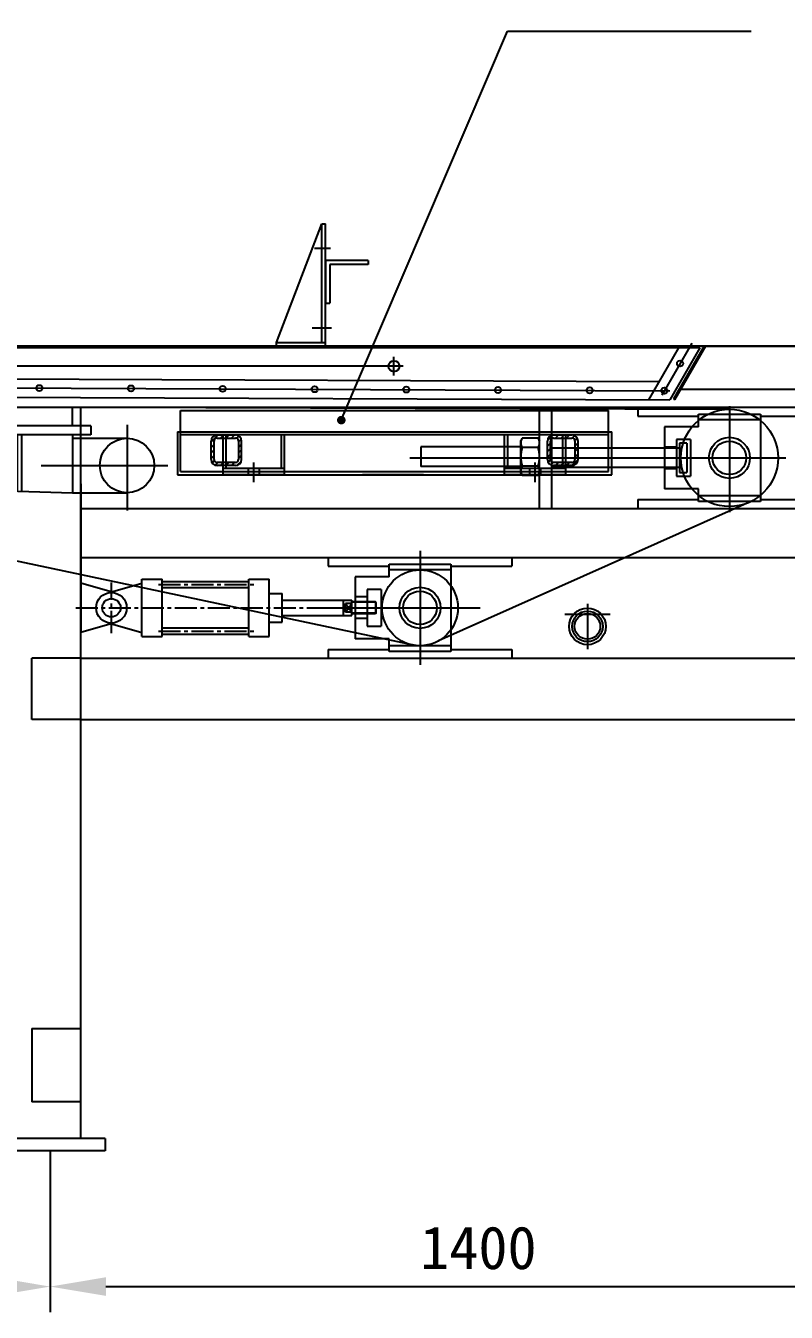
# Model space of a CAD drawing. Header units: millimetres. Extents: x 240499 to 260805, y 23743 to 31534.
# Drawn here: x 246604 to 247848, y 27354 to 29457 of the extents above; entities that cross this region are included whole.
import ezdxf
from ezdxf.lldxf.tags import DXFTag

# ---------------------------------------------------------------- set-up
doc = ezdxf.new("R2010")
doc.units = ezdxf.units.MM
doc.linetypes.add('GEN3', pattern=[6.25, 4.75, -1.5])
doc.linetypes.add('点画线', pattern=[18, 12, -2, 2, -2])
for name, color, linetype in [('0N', 7, 'Continuous'), ('10', 10, 'Continuous'), ('2细线层', 4, 'Continuous'), ('3', 6, 'GEN3'), ('3A', 6, 'GEN3A'), ('3中心线层', 1, 'CENTER'), ('4', 3, 'Continuous'), ('4虚线层', 6, 'DASHED'), ('6', 2, 'Continuous'), ('7', 4, 'GEN7'), ('8', 1, 'Continuous')]:
    doc.layers.add(name, color=color, linetype=linetype)
tags = doc.linetypes.add('CENTER', pattern=[2, 1.25, -0.25, 0.25, -0.25]).pattern_tags.tags
tags[10:11] = [DXFTag(74, 4), DXFTag(75, 0), DXFTag(340, '0'), DXFTag(46, 1.0), DXFTag(50, 0.0), DXFTag(44, 0.0), DXFTag(45, 0.0)]
tags[8:9] = [DXFTag(74, 4), DXFTag(75, 0), DXFTag(340, '0'), DXFTag(46, 1.0), DXFTag(50, 0.0), DXFTag(44, 0.0), DXFTag(45, 0.0)]
tags[6:7] = [DXFTag(74, 4), DXFTag(75, 0), DXFTag(340, '0'), DXFTag(46, 1.0), DXFTag(50, 0.0), DXFTag(44, 0.0), DXFTag(45, 0.0)]
tags[4:5] = [DXFTag(74, 4), DXFTag(75, 0), DXFTag(340, '0'), DXFTag(46, 1.0), DXFTag(50, 0.0), DXFTag(44, 0.0), DXFTag(45, 0.0)]
tags = doc.linetypes.add('DASHED', pattern=[0.75, 0.5, -0.25]).pattern_tags.tags
tags[6:7] = [DXFTag(74, 4), DXFTag(75, 0), DXFTag(340, '0'), DXFTag(46, 1.0), DXFTag(50, 0.0), DXFTag(44, 0.0), DXFTag(45, 0.0)]
tags[4:5] = [DXFTag(74, 4), DXFTag(75, 0), DXFTag(340, '0'), DXFTag(46, 1.0), DXFTag(50, 0.0), DXFTag(44, 0.0), DXFTag(45, 0.0)]
tags = doc.linetypes.add('EB_DASHDOT', pattern=[39, 30, -3, 3, -3]).pattern_tags.tags
tags[10:11] = [DXFTag(74, 4), DXFTag(75, 0), DXFTag(340, '0'), DXFTag(46, 1.0), DXFTag(50, 0.0), DXFTag(44, 0.0), DXFTag(45, 0.0)]
tags[8:9] = [DXFTag(74, 4), DXFTag(75, 0), DXFTag(340, '0'), DXFTag(46, 1.0), DXFTag(50, 0.0), DXFTag(44, 0.0), DXFTag(45, 0.0)]
tags[6:7] = [DXFTag(74, 4), DXFTag(75, 0), DXFTag(340, '0'), DXFTag(46, 1.0), DXFTag(50, 0.0), DXFTag(44, 0.0), DXFTag(45, 0.0)]
tags[4:5] = [DXFTag(74, 4), DXFTag(75, 0), DXFTag(340, '0'), DXFTag(46, 1.0), DXFTag(50, 0.0), DXFTag(44, 0.0), DXFTag(45, 0.0)]
tags = doc.linetypes.add('GEN3A', pattern=[3.75, 3, -0.75]).pattern_tags.tags
tags[6:7] = [DXFTag(74, 4), DXFTag(75, 0), DXFTag(340, '0'), DXFTag(46, 1.0), DXFTag(50, 0.0), DXFTag(44, 0.0), DXFTag(45, 0.0)]
tags[4:5] = [DXFTag(74, 4), DXFTag(75, 0), DXFTag(340, '0'), DXFTag(46, 1.0), DXFTag(50, 0.0), DXFTag(44, 0.0), DXFTag(45, 0.0)]
tags = doc.linetypes.add('GEN7', pattern=[13.75, 9.75, -1.5, 1, -1.5]).pattern_tags.tags
tags[10:11] = [DXFTag(74, 4), DXFTag(75, 0), DXFTag(340, '0'), DXFTag(46, 1.0), DXFTag(50, 0.0), DXFTag(44, 0.0), DXFTag(45, 0.0)]
tags[8:9] = [DXFTag(74, 4), DXFTag(75, 0), DXFTag(340, '0'), DXFTag(46, 1.0), DXFTag(50, 0.0), DXFTag(44, 0.0), DXFTag(45, 0.0)]
tags[6:7] = [DXFTag(74, 4), DXFTag(75, 0), DXFTag(340, '0'), DXFTag(46, 1.0), DXFTag(50, 0.0), DXFTag(44, 0.0), DXFTag(45, 0.0)]
tags[4:5] = [DXFTag(74, 4), DXFTag(75, 0), DXFTag(340, '0'), DXFTag(46, 1.0), DXFTag(50, 0.0), DXFTag(44, 0.0), DXFTag(45, 0.0)]
tags = doc.linetypes.add('HIDDEN', pattern=[0.375, 0.25, -0.125]).pattern_tags.tags
tags[6:7] = [DXFTag(74, 4), DXFTag(75, 0), DXFTag(340, '0'), DXFTag(46, 1.0), DXFTag(50, 0.0), DXFTag(44, 0.0), DXFTag(45, 0.0)]
tags[4:5] = [DXFTag(74, 4), DXFTag(75, 0), DXFTag(340, '0'), DXFTag(46, 1.0), DXFTag(50, 0.0), DXFTag(44, 0.0), DXFTag(45, 0.0)]
doc.dimstyles.new('GEN-ISO', dxfattribs={"dimscale": 7, "dimtxt": 8, "dimasz": 6, "dimexe": 3, "dimexo": 0, "dimgap": 3, "dimtad": 1, "dimdsep": 46, "dimtxsty": 'Standard', "dimcen": 0, "dimclrd": 256, "dimclre": 256, "dimclrt": 2, "dimadec": 0, "dimazin": 0, "dimtp": 0.1, "dimtm": 0.1, "dimtfac": 0.71, "dimtmove": 0, "dimatfit": 3, "dimfxl": 1, "dimtfill": 1, "dimtolj": 1, "dimtzin": 0, "dimarcsym": 0})
doc.dimstyles.new('GEN-ISO$7', dxfattribs={"dimscale": 7, "dimtxt": 8, "dimasz": 6, "dimexe": 3, "dimexo": 0, "dimgap": 3, "dimtad": 1, "dimdsep": 46, "dimtxsty": 'Standard', "dimcen": 0, "dimclrd": 256, "dimclre": 256, "dimclrt": 2, "dimadec": 0, "dimazin": 0, "dimtp": 0.1, "dimtm": 0.1, "dimtfac": 0.71, "dimtmove": 0, "dimatfit": 3, "dimldrblk": 'DOT', "dimfxl": 1, "dimtfill": 1, "dimtolj": 1, "dimtzin": 0, "dimarcsym": 0})

# ---------------------------------------------------------------- blocks, each defined once
blk = doc.blocks.new('*U1475')
at = {"layer": '0N'}
for p, q in [((2.5, 31.8), (0, 27.5)), ((0, 27.5), (0, -27.5)), ((2.5, 31.8), (29.4, 31.8)), ((29.4, 31.8), (31.9, 27.5)), ((31.9, 27.5), (31.9, -27.5)), ((2.5, 15.9), (29.4, 15.9)), ((2.5, -15.9), (29.4, -15.9)), ((2.5, -31.8), (0, -27.5)), ((2.5, -31.8), (29.4, -31.8)), ((29.4, -31.8), (31.9, -27.5))]:
    blk.add_line(p, q, dxfattribs=at)
for centre, radius, start, end in [((14, 23.8), 14, 154.4385, 214.4385), ((17.9, 23.8), 14, 325.5615, 25.5615), ((52.5, 0), 52.5, 162.383, 197.617), ((-20.6, 0), 52.5, 342.383, 17.617), ((14, -23.8), 14, 145.5615, 205.5615), ((17.9, -23.8), 14, 334.4385, 34.4385)]:
    blk.add_arc(centre, radius, start, end, dxfattribs=at)
blk = doc.blocks.new('*D1494')
at = {"layer": '4', "lineweight": -2}
for p, q in [((242949.3, 27618.2), (242949.3, 27354.5)), ((246644.3, 27618.2), (246644.3, 27354.5)), ((243040.3, 27396.5), (246553.3, 27396.5))]:
    blk.add_line(p, q, dxfattribs=at)
at = {"layer": '4'}
for points in [[(243040.3, 27411.7), (243040.3, 27381.3), (242949.3, 27396.5)], [(246553.3, 27411.7), (246553.3, 27381.3), (246644.3, 27396.5)]]:
    blk.add_solid(points, dxfattribs=at)
at = {"layer": 'Defpoints', "color": 0}
for p in [(242949.3, 27618.2), (246644.3, 27618.2), (246644.3, 27396.5)]:
    blk.add_point(p, dxfattribs=at)
at = {"layer": '4', "color": 2, "insert": (244796.8, 27459.5), "char_height": 70, "attachment_point": 5, "bg_fill": 3, "box_fill_scale": 1.1, "bg_fill_color": 256, "bg_fill_true_color": 13158600, "bg_fill_transparency": 10097068}
blk.add_mtext('\\A1;3695', dxfattribs=at)
blk = doc.blocks.new('*D1495')
at = {"layer": '4', "lineweight": -2}
for p, q in [((246644.3, 27618.2), (246644.3, 27354.5)), ((248044.3, 27618.2), (248044.3, 27354.5)), ((246735.3, 27396.5), (247953.3, 27396.5))]:
    blk.add_line(p, q, dxfattribs=at)
at = {"layer": '4'}
for points in [[(246735.3, 27411.7), (246735.3, 27381.3), (246644.3, 27396.5)], [(247953.3, 27411.7), (247953.3, 27381.3), (248044.3, 27396.5)]]:
    blk.add_solid(points, dxfattribs=at)
at = {"layer": 'Defpoints', "color": 0}
for p in [(246644.3, 27618.2), (248044.3, 27618.2), (248044.3, 27396.5)]:
    blk.add_point(p, dxfattribs=at)
at = {"layer": '4', "color": 2, "insert": (247344.3, 27459.5), "char_height": 70, "attachment_point": 5, "bg_fill": 3, "box_fill_scale": 1.1, "bg_fill_color": 256, "bg_fill_true_color": 13158600, "bg_fill_transparency": 13968268}
blk.add_mtext('\\A1;1400', dxfattribs=at)
blk = doc.blocks.new('*D1497')
at = {"layer": '4', "lineweight": -2}
for p, q in [((242389.3, 29598.2), (242389.3, 30296.3)), ((248094.3, 28933.2), (248094.3, 30296.3)), ((242480.3, 30254.3), (248003.3, 30254.3))]:
    blk.add_line(p, q, dxfattribs=at)
at = {"layer": '4'}
for points in [[(242480.3, 30269.4), (242480.3, 30239.1), (242389.3, 30254.3)], [(248003.3, 30269.4), (248003.3, 30239.1), (248094.3, 30254.3)]]:
    blk.add_solid(points, dxfattribs=at)
at = {"layer": 'Defpoints', "color": 0}
for p in [(248094.3, 30254.3), (242389.3, 29598.2), (248094.3, 28933.2)]:
    blk.add_point(p, dxfattribs=at)
at = {"layer": '4', "color": 2, "insert": (245241.8, 30317.3), "char_height": 70, "attachment_point": 5, "bg_fill": 3, "box_fill_scale": 1.1, "bg_fill_color": 256, "bg_fill_true_color": 13158600, "bg_fill_transparency": 13972928}
blk.add_mtext('\\A1;5705', dxfattribs=at)
blk = doc.blocks.new('GYU')
for p, q in [((246598.9, 29405.7), (246598.9, 29499.7)), ((246598.9, 29499.7), (246631.9, 29499.7)), ((246631.9, 29405.7), (246631.9, 29499.7)), ((246773.9, 29499.7), (246806.9, 29499.7)), ((246773.9, 29405.7), (246773.9, 29499.7)), ((246806.9, 29405.7), (246806.9, 29499.7)), ((246553.8, 29477.2), (246498.9, 29492.7)), ((246498.9, 29492.7), (246498.9, 29412.6)), ((246543.9, 29477.2), (246598.9, 29492.7)), ((246631.9, 29495.7), (246773.9, 29495.7)), ((246631.9, 29485.7), (246773.9, 29485.7)), ((246806.9, 29476.2), (246827.9, 29476.2)), ((246827.9, 29429.2), (246827.9, 29476.2)), ((246827.9, 29465.2), (246941.9, 29465.2)), ((246931.9, 29445.7), (246931.9, 29459.7)), ((246941.9, 29459.7), (246931.9, 29459.7)), ((246941.9, 29440.2), (246941.9, 29465.2)), ((246980.6, 29462.7), (246941.9, 29462.7)), ((246980.6, 29462.7), (246980.6, 29442.7)), ((246981.9, 29461.2), (246980.6, 29462.7)), ((246981.9, 29444.2), (246981.9, 29461.2)), ((246827.9, 29440.2), (246941.9, 29440.2)), ((246941.9, 29445.7), (246931.9, 29445.7)), ((246980.6, 29442.7), (246941.9, 29442.7)), ((246981.9, 29444.2), (246980.6, 29442.7)), ((246553.8, 29428.2), (246498.9, 29412.6)), ((246543.9, 29428.2), (246598.9, 29412.6)), ((246631.9, 29419.7), (246773.9, 29419.7)), ((246806.9, 29429.2), (246827.9, 29429.2)), ((246598.9, 29405.7), (246631.9, 29405.7)), ((246631.9, 29409.7), (246773.9, 29409.7)), ((246773.9, 29405.7), (246806.9, 29405.7))]:
    blk.add_line(p, q)
for radius in [25, 15]:
    blk.add_circle((246548.9, 29452.7), radius)
at = {"layer": '2细线层'}
for p, q in [((246927.9, 29465.2), (246927.9, 29440.2)), ((246931.9, 29459.7), (246941.9, 29445.7)), ((246931.9, 29445.7), (246941.9, 29459.7)), ((246981.4, 29461.7), (246941.9, 29461.7)), ((246981.4, 29443.7), (246941.9, 29443.7))]:
    blk.add_line(p, q, dxfattribs=at)
at = {"layer": '3中心线层', "linetype": '点画线', "ltscale": 3}
for p, q in [((246548.9, 29411.5), (246548.9, 29493.8)), ((246625.8, 29490.7), (246783.7, 29490.7)), ((246490.7, 29452.7), (246987.5, 29452.7)), ((246625.8, 29414.7), (246783.7, 29414.7))]:
    blk.add_line(p, q, dxfattribs=at)
blk = doc.blocks.new('_Dot')
at = {"color": 0, "linetype": 'ByBlock', "lineweight": -2}
blk.add_line((-0.5, 0), (-1, 0), dxfattribs=at)
at = {"color": 0, "linetype": 'ByBlock', "const_width": 0.5}
blk.add_lwpolyline([(-0.25, 0, 1), (0.25, 0, 1)], format="xyb", close=True, dxfattribs=at)
blk = doc.blocks.new('ARE')
at = {"layer": '8'}
h = blk.add_hatch(dxfattribs=at)
h.set_pattern_fill('ANSI31', color=256, scale=2, style=0)
h.paths.add_polyline_path([(159838, 20597.8), (159823, 20597.8, 0.414214), (159813, 20587.8), (159813, 20557.8, 0.414214), (159823, 20547.8), (159838, 20547.8), (159838, 20552.8), (159823, 20552.8, -0.414214), (159818, 20557.8), (159818, 20587.8, -0.414214), (159823, 20592.8), (159838, 20592.8)])
h.paths.add_polyline_path([(159853, 20597.8), (159838, 20597.8), (159838, 20592.8), (159853, 20592.8, -0.414214), (159858, 20587.8), (159858, 20557.8, -0.414214), (159853, 20552.8), (159838, 20552.8), (159838, 20547.8), (159853, 20547.8, 0.414214), (159863, 20557.8), (159863, 20587.8, 0.414214)])
for p, q in [((159813, 20557.8), (159813, 20587.8)), ((159818, 20557.8), (159818, 20587.8)), ((159823, 20597.8), (159853, 20597.8)), ((159823, 20592.8), (159853, 20592.8)), ((159858, 20587.8), (159858, 20557.8)), ((159863, 20557.8), (159863, 20587.8)), ((159853, 20552.8), (159823, 20552.8)), ((159853, 20547.8), (159823, 20547.8))]:
    blk.add_line(p, q)
for centre, radius, start, end in [((159823, 20587.8), 10, 90, 180), ((159823, 20587.8), 5, 90, 180), ((159853, 20587.8), 10, 0, 90), ((159853, 20587.8), 5, 0, 90), ((159823, 20557.8), 10, 180, 270), ((159823, 20557.8), 5, 180, 270), ((159853, 20557.8), 10, 270, 0), ((159853, 20557.8), 5, 270, 0)]:
    blk.add_arc(centre, radius, start, end)
blk = doc.blocks.new('骨架')
for p, q in [((247618.9, 29220.6), (246278.9, 29220.6)), ((246278.9, 29190.6), (246278.9, 29220.6)), ((247618.9, 29190.6), (247618.9, 29220.6)), ((247648.9, 29190.6), (246248.9, 29190.6)), ((246248.9, 29190.6), (246248.9, 29175.6)), ((247648.9, 29190.6), (247648.9, 29175.6)), ((247648.9, 29175.6), (246248.9, 29175.6)), ((246278.9, 29175.6), (246278.9, 29120.6)), ((247618.9, 29175.6), (247618.9, 29081.3)), ((247618.9, 29170.3), (247707.9, 29170.3)), ((246278.9, 29120.6), (247618.9, 29081.3)), ((247618.9, 29081.3), (247707.9, 29081.3))]:
    blk.add_line(p, q)
blk.add_circle((247707.9, 29125.8), 44.5)
at = {"layer": '4虚线层', "ltscale": 100}
for p, q in [((246365.6, 29118.1), (246365.6, 29175.6)), ((246428.6, 29116), (246428.6, 29175.6)), ((246435.6, 29116), (246435.6, 29175.6)), ((246736, 29107.2), (246736, 29175.6)), ((246799, 29105.4), (246799, 29175.6)), ((246806, 29105.1), (246806, 29175.6)), ((247110.2, 29096.2), (247110.2, 29175.6)), ((247173.2, 29094.4), (247173.2, 29175.6)), ((247180.2, 29094.1), (247180.2, 29175.6)), ((247465.6, 29085.8), (247465.6, 29175.6)), ((247528.6, 29083.9), (247528.6, 29175.6)), ((247535.6, 29083.7), (247535.6, 29175.6))]:
    blk.add_line(p, q, dxfattribs=at)
at = {"layer": '8', "linetype": 'GEN3A', "ltscale": 20}
for p, q in [((247707.9, 29192.1), (247707.9, 29052)), ((247567.5, 29125.8), (247774.8, 29125.8))]:
    blk.add_line(p, q, dxfattribs=at)
at = {"layer": '4'}
for p in [(86840.8, 8511.2), (87430.8, 8493.7)]:
    blk.add_blockref('ARE', p, dxfattribs=at)
blk = doc.blocks.new('饿死人同人地图')
for p, q in [((246702.6, 29886.3), (247412.6, 29886.3)), ((246702.6, 29886.3), (246702.6, 29816.3)), ((246777.6, 29816.3), (246777.6, 29881.3)), ((246877.6, 29881.3), (246777.6, 29881.3)), ((246782.6, 29826.3), (246782.6, 29881.3)), ((246872.6, 29826.3), (246872.6, 29881.3)), ((246877.6, 29816.3), (246877.6, 29881.3)), ((247237.6, 29816.3), (247237.6, 29881.3)), ((247337.6, 29881.3), (247237.6, 29881.3)), ((247242.6, 29826.3), (247242.6, 29881.3)), ((247332.6, 29826.3), (247332.6, 29881.3)), ((247337.6, 29816.3), (247337.6, 29881.3)), ((247412.6, 29816.3), (247412.6, 29886.3)), ((246702.6, 29816.3), (247412.6, 29816.3)), ((246877.6, 29826.3), (246777.6, 29826.3)), ((246877.6, 29816.3), (246777.6, 29816.3)), ((247105.1, 29816.3), (247005.1, 29816.3)), ((247337.6, 29826.3), (247237.6, 29826.3)), ((247337.6, 29816.3), (247237.6, 29816.3))]:
    blk.add_line(p, q)
at = {"layer": '3'}
for p, q in [((246818.6, 29816.3), (246818.6, 29826.3)), ((246836.6, 29816.3), (246836.6, 29826.3)), ((247278.6, 29816.3), (247278.6, 29826.3)), ((247296.6, 29816.3), (247296.6, 29826.3))]:
    blk.add_line(p, q, dxfattribs=at)
at = {"layer": '3中心线层', "ltscale": 30}
for p, q in [((246827.6, 29804.2), (246827.6, 29836.1)), ((247287.6, 29804.2), (247287.6, 29836.1))]:
    blk.add_line(p, q, dxfattribs=at)
at = {"layer": '4虚线层', "ltscale": 100}
for p, q in [((246707.6, 29881.3), (246707.6, 29921.3)), ((246707.6, 29921.3), (247407.6, 29921.3)), ((247407.6, 29821.3), (247407.6, 29921.3)), ((246707.6, 29821.3), (246707.6, 29886.3)), ((247407.6, 29881.3), (246707.6, 29881.3)), ((246707.6, 29821.3), (247407.6, 29821.3))]:
    blk.add_line(p, q, dxfattribs=at)
at = {"layer": '4'}
for p in [(86944.6, 9283.5), (87494.6, 9283.5)]:
    blk.add_blockref('ARE', p, dxfattribs=at)
blk = doc.blocks.new('超负荷vj')
for p, q in [((247962.4, 32989.2), (245462.4, 32989.2)), ((245462.4, 32914.2), (245462.4, 32989.2)), ((247927.7, 32989.2), (247878.7, 32904.3)), ((247962.4, 32989.2), (247913.3, 32904.2)), ((245462.4, 32914.2), (247913.3, 32904.2)), ((247887.4, 32919.3), (247887.3, 32919.2))]:
    blk.add_line(p, q)
for centre, radius in [((246062.4, 32959.2), 9), ((246762.4, 32959.2), 9), ((247462.4, 32959.2), 9), ((247930.3, 32963.6), 5), ((245532.4, 32928.9), 5), ((245682.4, 32928.3), 5), ((245832.4, 32927.7), 5), ((245982.4, 32927.1), 5), ((246132.4, 32926.5), 5), ((246282.4, 32925.8), 5), ((246432.4, 32925.2), 5), ((246582.6, 32924.6), 5), ((246732.6, 32924), 5), ((246882.6, 32923.4), 5), ((247032.6, 32922.8), 5), ((247182.6, 32922.2), 5), ((247332.6, 32921.6), 5), ((247482.6, 32921), 5), ((247632.6, 32920.3), 5), ((247782.6, 32919.7), 5), ((247904.7, 32919.2), 5)]:
    blk.add_circle(centre, radius)
at = {"layer": '3中心线层', "ltscale": 30}
for p, q in [((247949.4, 32996.7), (247900.3, 32911.7)), ((246062.4, 32943.8), (246062.4, 32974.6)), ((246762.4, 32943.8), (246762.4, 32974.6)), ((247462.4, 32943.8), (247462.4, 32974.6)), ((247477.5, 32959.2), (246044.5, 32959.2)), ((245462.4, 32929.2), (247913.4, 32919.2))]:
    blk.add_line(p, q, dxfattribs=at)
at = {"layer": '4虚线层', "ltscale": 55}
blk.add_line((245462.5, 32944.2), (247896, 32934.3), dxfattribs=at)

msp = doc.modelspace()

# ---------------------------------------------------------------- linework, layer by layer
for p, q in [((248094.284, 28933.232), (244699.284, 28933.232)), ((247673.968, 28933.232), (248094.284, 28933.232)), ((247663.413, 28846.63), (247665.145, 28845.63)), ((247994.284, 28833.232), (244799.284, 28833.232)), ((246694.284, 27638.232), (246694.284, 28833.232)), ((247444.284, 28668.232), (247444.284, 28833.232)), ((247464.284, 28668.232), (247464.284, 28833.232)), ((247604.78, 28833.232), (247604.78, 28818.732)), ((247604.78, 28818.732), (247704.15, 28818.732)), ((247704.15, 28801.442), (247704.15, 28822.182)), ((247704.15, 28822.182), (247805.41, 28822.182)), ((247805.41, 28822.182), (247805.41, 28679.442)), ((247805.41, 28818.732), (247904.78, 28818.732)), ((247648.64, 28801.442), (247648.64, 28700.182)), ((247704.15, 28801.442), (247648.64, 28801.442)), ((247250.124, 28768.592), (247250.124, 28736.872)), ((247413.66, 28768.592), (247250.124, 28768.592)), ((247673.02, 28766.672), (247464.284, 28766.672)), ((247668.16, 28768.502), (247648.64, 28768.502)), ((247668.16, 28780.702), (247668.16, 28720.922)), ((247691.34, 28780.702), (247668.16, 28780.702)), ((247673.02, 28774.602), (247673.02, 28727.022)), ((247685.22, 28774.602), (247673.02, 28774.602)), ((247685.22, 28774.602), (247685.22, 28727.022)), ((247691.34, 28780.702), (247691.34, 28720.922)), ((246694.284, 28515.232), (246694.284, 28751.232)), ((247413.66, 28736.872), (247250.124, 28736.872)), ((247673.02, 28734.952), (247464.284, 28734.952)), ((247668.16, 28733.122), (247648.64, 28733.122)), ((247668.16, 28720.922), (247691.34, 28720.922)), ((247673.02, 28727.022), (247685.22, 28727.022)), ((246694.284, 28708.392), (246694.284, 28506.232)), ((247704.15, 28700.182), (247648.64, 28700.182)), ((247704.15, 28679.442), (247704.15, 28700.182)), ((247604.78, 28682.732), (247704.15, 28682.732)), ((247604.78, 28682.732), (247604.78, 28668.232)), ((247805.41, 28679.442), (247704.15, 28679.442)), ((247805.41, 28682.732), (247904.78, 28682.732)), ((246694.284, 28668.232), (247994.284, 28668.232)), ((246694.284, 27638.232), (246694.284, 28638.232)), ((246694.284, 28588.232), (247994.284, 28588.232)), ((247098.905, 28588.232), (247098.905, 28573.652)), ((247098.905, 28573.652), (247198.275, 28573.652)), ((247198.275, 28556.362), (247198.275, 28577.102)), ((247198.275, 28577.102), (247299.535, 28577.102)), ((247299.535, 28577.102), (247299.535, 28434.362)), ((247299.535, 28573.652), (247398.905, 28573.652)), ((247398.905, 28588.232), (247398.905, 28573.652)), ((247142.765, 28556.362), (247142.765, 28455.102)), ((247198.275, 28556.362), (247142.765, 28556.362)), ((247162.285, 28535.622), (247162.285, 28475.842)), ((247185.465, 28535.622), (247162.285, 28535.622)), ((247185.465, 28535.622), (247185.465, 28475.842)), ((247162.285, 28523.422), (247142.765, 28523.422)), ((247162.285, 28488.042), (247142.765, 28488.042)), ((247162.285, 28475.842), (247185.465, 28475.842)), ((247198.275, 28455.102), (247142.765, 28455.102)), ((247198.275, 28434.362), (247198.275, 28455.102)), ((247098.905, 28437.652), (247198.275, 28437.652)), ((247098.905, 28437.652), (247098.905, 28423.232)), ((247299.535, 28434.362), (247198.275, 28434.362)), ((247299.535, 28437.652), (247398.905, 28437.652)), ((247398.905, 28437.652), (247398.905, 28423.232)), ((246694.284, 28423.232), (247994.284, 28423.232)), ((246694.284, 28323.232), (247994.284, 28323.232)), ((246734.284, 27638.232), (246554.284, 27638.232)), ((246734.284, 27638.232), (246734.284, 27618.232)), ((246734.284, 27618.232), (246554.284, 27618.232))]:
    msp.add_line(p, q)
for centre, radius in [((247754.78, 28750.812), 33.55), ((247754.78, 28750.812), 27.45), ((247248.905, 28505.732), 33.55), ((247248.905, 28505.732), 27.45), ((247522.638, 28475.425), 30), ((247522.638, 28475.425), 25)]:
    msp.add_circle(centre, radius)
at = {"layer": '2细线层'}
msp.add_circle((247522.638, 28475.425), 21, dxfattribs=at)
at = {"layer": '3', "linetype": 'HIDDEN', "ltscale": 60}
for p, q in [((247299.535, 28567.952), (247198.275, 28567.952)), ((247299.535, 28443.512), (247198.275, 28443.512))]:
    msp.add_line(p, q, dxfattribs=at)
at = {"layer": '3A', "ltscale": 10}
for p, q in [((247713.413, 28933.232), (247663.413, 28846.63)), ((247715.723, 28933.232), (247665.145, 28845.63)), ((247675.315, 28863.244), (248014.805, 28863.244)), ((246694.284, 28423.232), (246614.284, 28423.232)), ((246614.284, 28323.232), (246614.284, 28423.232)), ((246694.284, 28323.232), (246614.284, 28323.232)), ((246614.284, 27818.232), (246694.284, 27818.232)), ((246614.284, 27818.232), (246614.284, 27698.232)), ((246694.284, 27698.232), (246614.284, 27698.232))]:
    msp.add_line(p, q, dxfattribs=at)
at = {"layer": '3中心线层', "linetype": 'EB_DASHDOT', "ltscale": 5}
msp.add_line((247754.78, 28835.537), (247754.78, 28662.088), dxfattribs=at)
at = {"layer": '3中心线层', "linetype": 'EB_DASHDOT', "ltscale": 3}
for p, q in [((247232.205, 28750.732), (247847.13, 28750.732)), ((247522.638, 28512.482), (247522.638, 28438.368)), ((247485.581, 28495.425), (247559.696, 28495.425))]:
    msp.add_line(p, q, dxfattribs=at)
at = {"layer": '3中心线层', "ltscale": 60}
for p, q in [((247248.905, 28598.988), (247248.905, 28412.477)), ((247248.905, 28577.102), (247248.905, 28434.362)), ((247093.496, 28505.732), (247347.282, 28505.732))]:
    msp.add_line(p, q, dxfattribs=at)
at = {"layer": '4'}
msp.add_circle((247754.78, 28750.732), 79.5, dxfattribs=at)
at = {"layer": '6'}
for p, q in [((245100.238, 28838.727), (247754.78, 28830.232)), ((247793.316, 28681.197), (247279.105, 28451.585)), ((246522.556, 28596.577), (247230.142, 28446.639))]:
    msp.add_line(p, q, dxfattribs=at)
msp.add_circle((247248.905, 28505.732), 62, dxfattribs=at)
at = {"layer": '7'}
for p, q in [((247805.41, 28813.032), (247704.15, 28813.032)), ((247805.41, 28688.592), (247704.15, 28688.592))]:
    msp.add_line(p, q, dxfattribs=at)

# ---------------------------------------------------------------- block references
for name, p in [('骨架', (-937.915, -387.41)), ('饿死人同人地图', (149.633, -1093.038)), ('GYU', (195.411, -946.931))]:
    msp.add_blockref(name, p)
at = {"layer": '0N', "xscale": 0.9599999999918509, "yscale": 0.9599999999991269, "zscale": 0.9600000000000002, "rotation": 180}
msp.add_blockref('*U1475', (247444.284, 28752.652), dxfattribs=at)

# ---------------------------------------------------------------- next in the draw order: dimensions: what is measured, and where the dimension line sits
at = {"layer": '4'}
dim = msp.add_linear_dim(base=(248094.284, 30254.281), p1=(242389.284, 29598.232), p2=(248094.284, 28933.232), dimstyle='GEN-ISO', override={"dimtxt": 10, "dimasz": 13, "dimexe": 6, "dimgap": 4}, dxfattribs=at)
dim.commit()
dim.dimension.update_dxf_attribs({"geometry": '*D1497', "text_midpoint": (245241.784, 30254.281), "dimtype": 160})
dim = msp.add_linear_dim(base=(246644.284, 27396.497), p1=(242949.284, 27618.232), p2=(246644.284, 27618.232), dimstyle='GEN-ISO', override={"dimtxt": 10, "dimasz": 13, "dimexe": 6, "dimgap": 4}, dxfattribs=at)
dim.commit()
dim.dimension.update_dxf_attribs({"geometry": '*D1494', "text_midpoint": (244796.784, 27459.497)})

# ---------------------------------------------------------------- next in the draw order: linework, layer by layer
for p, q in [((247014.284, 28939.23), (247088.284, 29133.232)), ((247088.284, 29133.232), (247094.284, 29133.232)), ((247088.284, 28939.23), (247088.284, 29133.232)), ((247094.284, 28933.232), (247094.284, 29133.232)), ((247094.284, 28933.232), (247094.284, 29133.232)), ((247094.284, 28933.232), (247094.284, 29133.232)), ((247094.284, 28933.232), (247094.284, 29133.232)), ((247094.284, 29073.58), (247094.284, 29003.58)), ((247164.284, 29073.58), (247094.284, 29073.58)), ((247094.284, 29073.58), (247094.284, 29003.58)), ((247164.284, 29066.58), (247101.284, 29066.58)), ((247101.284, 29066.58), (247101.284, 29003.58)), ((247164.284, 29073.58), (247164.284, 29066.58)), ((247094.284, 29003.58), (247101.284, 29003.58)), ((247014.284, 28939.23), (247094.284, 28939.23)), ((247014.284, 28933.232), (247014.284, 28939.23)), ((247014.284, 28933.232), (247094.284, 28933.232)), ((247713.413, 28933.232), (247663.413, 28846.63)), ((247713.413, 28933.232), (248013.413, 28933.232))]:
    msp.add_line(p, q)
at = {"layer": '10'}
for p, q in [((247076.235, 29093.232), (247102.456, 29093.232)), ((247072.351, 28963.232), (247104.337, 28963.232))]:
    msp.add_line(p, q, dxfattribs=at)

# ---------------------------------------------------------------- next in the draw order: block references
msp.add_blockref('超负荷vj', (-256.19, -4058.595))

# ---------------------------------------------------------------- next in the draw order: dimensions: what is measured, and where the dimension line sits
at = {"layer": '4'}
dim = msp.add_linear_dim(base=(248044.284, 27396.497), p1=(246644.284, 27618.232), p2=(248044.284, 27618.232), dimstyle='GEN-ISO', override={"dimtxt": 10, "dimasz": 13, "dimexe": 6, "dimgap": 4}, dxfattribs=at)
dim.commit()
dim.dimension.update_dxf_attribs({"geometry": '*D1495', "text_midpoint": (247344.284, 27459.497)})

# ---------------------------------------------------------------- next in the draw order: leaders
msp.add_leader([(247120.235, 28812.433), (247391.871, 29447.93), (247790.384, 29447.93)], dimstyle='GEN-ISO$7', override={"dimasz": 2, "dimtad": 0}, dxfattribs=at)

doc.saveas('drawing.dxf')
